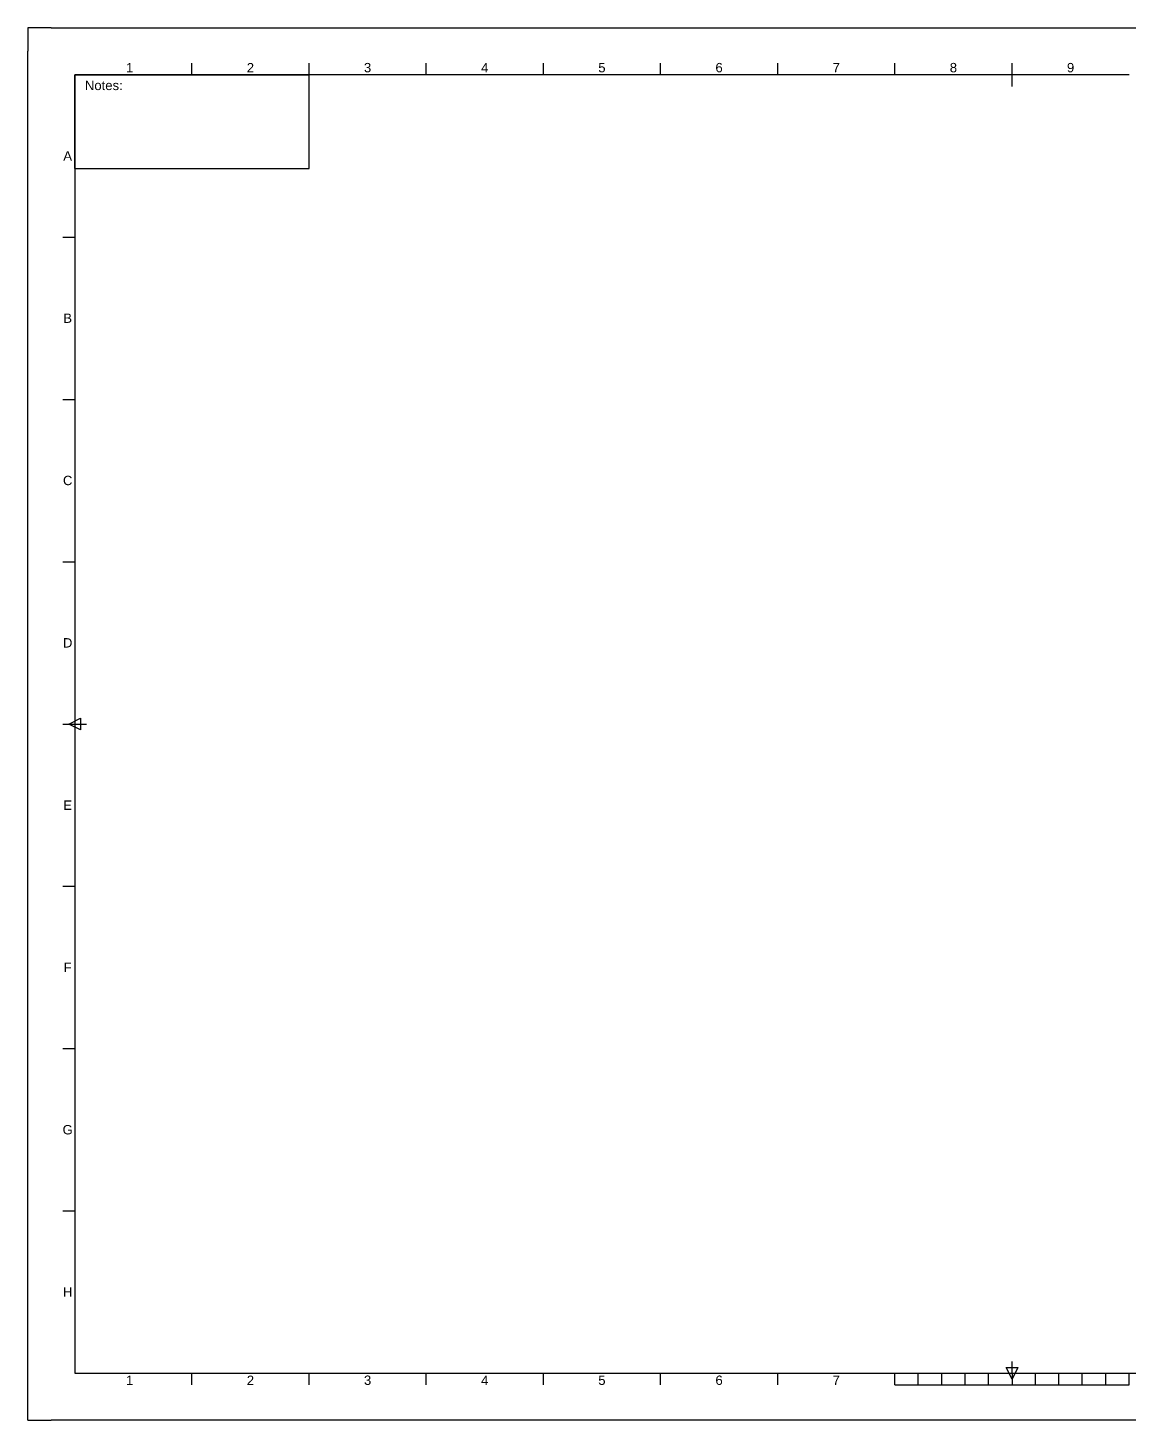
# Model space of a CAD drawing. Header units: millimetres. Extents: x 0 to 840, y 0 to 594.
# Drawn here: x 0 to 470, y 0 to 594 of the extents above; entities that cross this region are included whole.
import ezdxf

# ---------------------------------------------------------------- set-up
doc = ezdxf.new("R2010")
doc.units = ezdxf.units.MM
doc.layers.get('0').update_dxf_attribs({"lineweight": 25, "true_color": 0x000000})
doc.layers.add('Border', color=7, linetype='Continuous', lineweight=25, true_color=0xffffff)
doc.layers.add('Notes', color=7, linetype='Continuous', lineweight=25, true_color=0xffffff)
doc.styles.add('textstyle24', font='')
doc.styles.add('textstyle25', font='')
doc.styles.add('textstyle26', font='')
doc.styles.add('textstyle27', font='')
doc.styles.add('textstyle3', font='')
doc.styles.add('textstyle31', font='')
doc.styles.add('textstyle32', font='')
doc.styles.add('textstyle4', font='')
doc.styles.add('textstyle41', font='')
doc.styles.add('textstyle42', font='')
doc.styles.add('textstyle45', font='')
doc.styles.add('textstyle46', font='')
doc.styles.add('textstyle48', font='')
doc.styles.add('textstyle49', font='')
doc.styles.add('textstyle50', font='')
doc.styles.add('textstyle51', font='')
doc.styles.add('textstyle52', font='')
doc.styles.add('textstyle53', font='')
doc.styles.add('textstyle54', font='')
doc.styles.add('textstyle55', font='')
doc.styles.add('textstyle56', font='')
doc.styles.add('textstyle57', font='')
doc.styles.add('textstyle62', font='')
doc.styles.add('textstyle7', font='')
doc.styles.add('textstyle8', font='')
doc.styles.get('textstyle24').set_extended_font_data('Arial')
doc.styles.get('textstyle25').set_extended_font_data('Arial')
doc.styles.get('textstyle26').set_extended_font_data('Arial')
doc.styles.get('textstyle27').set_extended_font_data('Arial')
doc.styles.get('textstyle3').set_extended_font_data('Arial')
doc.styles.get('textstyle31').set_extended_font_data('Arial')
doc.styles.get('textstyle32').set_extended_font_data('Arial')
doc.styles.get('textstyle4').set_extended_font_data('Arial')
doc.styles.get('textstyle41').set_extended_font_data('Arial')
doc.styles.get('textstyle42').set_extended_font_data('Arial')
doc.styles.get('textstyle45').set_extended_font_data('Arial')
doc.styles.get('textstyle46').set_extended_font_data('Arial')
doc.styles.get('textstyle48').set_extended_font_data('Arial')
doc.styles.get('textstyle49').set_extended_font_data('Arial')
doc.styles.get('textstyle50').set_extended_font_data('Arial')
doc.styles.get('textstyle51').set_extended_font_data('Arial')
doc.styles.get('textstyle52').set_extended_font_data('Arial')
doc.styles.get('textstyle53').set_extended_font_data('Arial')
doc.styles.get('textstyle54').set_extended_font_data('Arial')
doc.styles.get('textstyle55').set_extended_font_data('Arial')
doc.styles.get('textstyle56').set_extended_font_data('Arial')
doc.styles.get('textstyle57').set_extended_font_data('Arial')
doc.styles.get('textstyle62').set_extended_font_data('Arial')
doc.styles.get('textstyle7').set_extended_font_data('Arial')
doc.styles.get('textstyle8').set_extended_font_data('Arial')

# ---------------------------------------------------------------- blocks, each defined once
blk = doc.blocks.new('Border')
at = {"layer": 'Border'}
for p, q in [((10, 594), (0, 594)), ((0, 594), (0, 584)), ((10, 594), (830, 594)), ((0, 10), (0, 584)), ((70, 574), (70, 579)), ((120, 574), (120, 579)), ((170, 574), (170, 579)), ((220, 574), (220, 579)), ((270, 574), (270, 579)), ((320, 574), (320, 579)), ((370, 574), (370, 579)), ((420, 569), (420, 579)), ((20, 574), (20, 574)), ((20, 574), (20, 504.75)), ((70, 574), (20, 574)), ((20, 574), (20, 574)), ((120, 574), (70, 574)), ((170, 574), (120, 574)), ((220, 574), (170, 574)), ((280, 574), (220, 574)), ((320, 574), (280, 574)), ((370, 574), (320, 574)), ((320, 574), (320, 574)), ((420, 574), (370, 574)), ((370, 574), (370, 574)), ((470, 574), (420, 574)), ((420, 574), (420, 574)), ((420, 574), (420, 574)), ((15, 504.75), (20, 504.75)), ((20, 504.75), (20, 435.5)), ((15, 435.5), (20, 435.5)), ((20, 435.5), (20, 366.25)), ((15, 366.25), (20, 366.25)), ((20, 366.25), (20, 297)), ((17.5, 297), (22.5, 299.5)), ((22.5, 299.5), (22.5, 294.5)), ((15, 297), (25, 297)), ((22.5, 294.5), (17.5, 297)), ((20, 297), (20, 227.75)), ((15, 227.75), (20, 227.75)), ((20, 227.75), (20, 158.5)), ((15, 158.5), (20, 158.5)), ((20, 158.5), (20, 89.25)), ((15, 89.25), (20, 89.25)), ((20, 89.25), (20, 20)), ((420, 20), (420, 25)), ((20, 20), (70, 20)), ((20, 20), (20, 20)), ((70, 15), (70, 20)), ((70, 20), (120, 20)), ((120, 15), (120, 20)), ((120, 20), (170, 20)), ((170, 15), (170, 20)), ((170, 20), (220, 20)), ((220, 15), (220, 20)), ((220, 20), (270, 20)), ((270, 15), (270, 20)), ((270, 20), (320, 20)), ((320, 15), (320, 20)), ((320, 20), (520, 20)), ((370, 15), (370, 20)), ((380, 15), (380, 20)), ((390, 15), (390, 20)), ((400, 15), (400, 20)), ((410, 15), (410, 20)), ((420, 17.5), (417.5, 22.5)), ((417.5, 22.5), (422.5, 22.5)), ((422.5, 22.5), (420, 17.5)), ((420, 20), (420, 15)), ((430, 15), (430, 20)), ((440, 15), (440, 20)), ((450, 15), (450, 20)), ((460, 15), (460, 20)), ((470, 15), (470, 20)), ((370, 15), (470, 15)), ((0, 0), (0, 10)), ((0, 0), (10, 0)), ((830, 0), (10, 0))]:
    blk.add_line(p, q, dxfattribs=at)
at = {"layer": 'Border', "char_height": 4}
for s, insert, attachment_point, style in [('1', (45, 577), 6, 'textstyle50'), ('2', (95, 577), 5, 'textstyle51'), ('3', (145, 577), 5, 'textstyle48'), ('4', (195, 577), 5, 'textstyle25'), ('5', (245, 577), 5, 'textstyle45'), ('6', (295, 577), 5, 'textstyle46'), ('7', (345, 577), 5, 'textstyle41'), ('8', (395, 577), 5, 'textstyle26'), ('9', (445, 577), 5, 'textstyle42'), ('A', (17, 539.375), 5, 'textstyle31'), ('B', (17, 470.125), 5, 'textstyle32'), ('C', (17, 400.875), 5, 'textstyle7'), ('D', (17, 331.625), 5, 'textstyle8'), ('E', (17, 262.375), 5, 'textstyle3'), ('F', (17, 193.125), 5, 'textstyle4'), ('G', (17, 123.875), 5, 'textstyle62'), ('H', (17, 54.625), 5, 'textstyle56'), ('1', (45, 17), 6, 'textstyle55'), ('2', (95, 17), 5, 'textstyle57'), ('3', (145, 17), 5, 'textstyle53'), ('4', (195, 17), 5, 'textstyle54'), ('5', (245, 17), 5, 'textstyle49'), ('6', (295, 17), 5, 'textstyle52'), ('7', (345, 17), 5, 'textstyle24')]:
    blk.add_mtext(s, dxfattribs=dict(at, insert=insert, attachment_point=attachment_point, style=style))
blk = doc.blocks.new('Notes')
at = {"layer": 'Notes'}
for p, q in [((0, 0), (100, 0)), ((0, -40), (0, 0)), ((100, -40), (100, 0)), ((0, -40), (100, -40))]:
    blk.add_line(p, q, dxfattribs=at)
at = {"layer": 'Notes', "insert": (12.42, -4.58), "char_height": 4, "attachment_point": 5, "style": 'textstyle27'}
blk.add_mtext('Notes:', dxfattribs=at)
blk = doc.blocks.new('ISO eng A1 metric template')
at = {"layer": 'Border'}
blk.add_blockref('Border', (0, 0), dxfattribs=at)
at = {"layer": 'Notes'}
blk.add_blockref('Notes', (20, 574), dxfattribs=at)

msp = doc.modelspace()

# ---------------------------------------------------------------- block references
msp.add_blockref('ISO eng A1 metric template', (0, 0))

doc.saveas('drawing.dxf')
